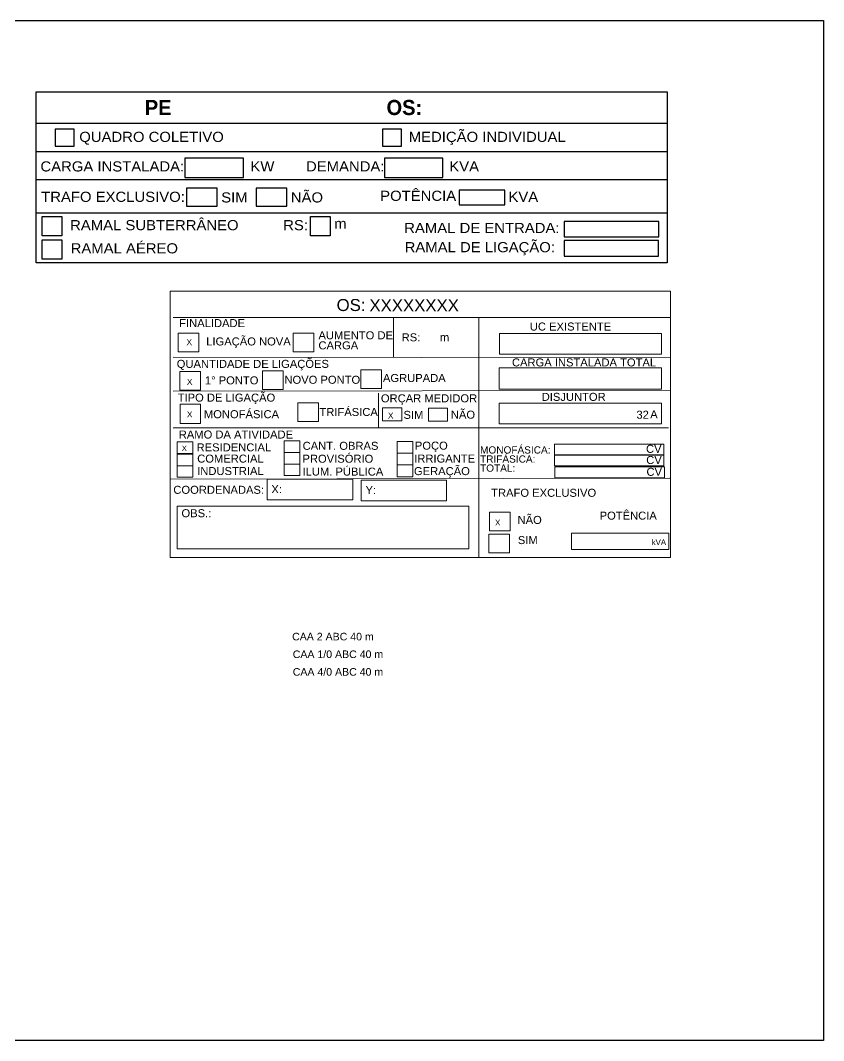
# Paper-space layout 'POSTES E EQUIPAMENTOS' of a CAD drawing. Extents: x -36 to 655, y -34 to 219.
# Drawn here: x 495.5 to 654.8, y 16.8 to 219.1 of the extents above; entities that cross this region are included whole.
import ezdxf
from ezdxf.enums import TextEntityAlignment as Align

# ---------------------------------------------------------------- set-up
doc = ezdxf.new("R2010")
doc.units = 0
doc.header["$MEASUREMENT"] = 0
doc.layers.get('0').update_dxf_attribs({"linetype": 'CONTINUOUS'})
for name, color, linetype in [('01_LV', 1, 'CONTINUOUS'), ('01_RETENS', 7, 'CONTINUOUS'), ('01_RETENS_LV', 7, 'CONTINUOUS'), ('FORMATO', 7, 'CONTINUOUS'), ('Textos', 7, 'CONTINUOUS')]:
    doc.layers.add(name, color=color, linetype=linetype)
doc.styles.get("Standard").update_dxf_attribs({"font": 'arial.ttf'})
doc.styles.add('textstyle3', font='arial.ttf')

# ---------------------------------------------------------------- blocks, each defined once
blk = doc.blocks.new('QUADRO_LIGACAO_NOVA')
at = {"color": 7, "linetype": 'Continuous', "true_color": 0xffffff}
blk.add_wipeout([(0, 52.81), (99.21, 52.81), (99.21, 0), (0, 0)], dxfattribs=at)
at = {"color": 7, "lineweight": 20, "flags": 128}
for points in [[(0, 0), (0, 52.81), (99.21, 52.81), (99.21, 0), (0, 0)], [(0.6, 47.61), (99.11, 47.61)], [(44.31, 47.61), (44.31, 39.7)], [(61.21, 47.61), (61.21, 0.1)], [(1.6, 40.81), (1.6, 44.51), (5.7, 44.51), (5.7, 40.81), (1.6, 40.81)], [(24.4, 40.81), (24.4, 44.51), (28.5, 44.51), (28.5, 40.81), (24.4, 40.81)], [(65.31, 40.31), (65.31, 44.41), (97.41, 44.41), (97.41, 40.31), (65.31, 40.31)], [(0.6, 39.7), (99.21, 39.6)], [(1.9, 33.2), (1.9, 36.9), (6, 36.9), (6, 33.2), (1.9, 33.2)], [(18.3, 33.3), (18.3, 37), (22.4, 37), (22.4, 33.3), (18.3, 33.3)], [(37.8, 33.5), (37.8, 37.2), (41.91, 37.2), (41.91, 33.5), (37.8, 33.5)], [(65.21, 33.4), (65.21, 37.6), (97.41, 37.6), (97.41, 33.4), (65.21, 33.4)], [(0.6, 33), (99.31, 33.1)], [(41.31, 32.6), (41.31, 25.7)], [(2, 26.6), (2, 30.4), (6, 30.4), (6, 26.6), (2, 26.6)], [(25.29, 26.99), (25.29, 30.69), (29.39, 30.69), (29.39, 26.99), (25.29, 26.99)], [(65.21, 26.5), (65.21, 30.6), (97.41, 30.6), (97.41, 26.5), (65.21, 26.5)], [(42.11, 27.1), (42.11, 29.7), (45.91, 29.7), (45.91, 27.1), (42.11, 27.1)], [(51.21, 27), (51.21, 29.6), (55.01, 29.6), (55.01, 27), (51.21, 27)], [(98.81, 25.7), (0.6, 25.7)], [(1.4, 20.5), (1.4, 22.9), (4.5, 22.9), (4.5, 20.5), (1.4, 20.5)], [(22.6, 20.8), (22.6, 23.1), (25.7, 23.1), (25.7, 20.8), (22.6, 20.8)], [(45.01, 20.7), (45.01, 23), (48.11, 23), (48.11, 20.7), (45.01, 20.7)], [(76.2, 20.36), (76.2, 22.46), (97.9, 22.46), (97.9, 20.36), (76.2, 20.36)], [(1.4, 18.2), (1.4, 20.6), (4.5, 20.6), (4.5, 18.2), (1.4, 18.2)], [(22.62, 18.53), (22.62, 20.83), (25.72, 20.83), (25.72, 18.53), (22.62, 18.53)], [(45.01, 18.4), (45.01, 20.7), (48.11, 20.7), (48.11, 18.4), (45.01, 18.4)], [(76.2, 18.16), (76.2, 20.26), (97.9, 20.26), (97.9, 18.16), (76.2, 18.16)], [(22.62, 16.23), (22.62, 18.53), (25.72, 18.53), (25.72, 16.23), (22.62, 16.23)], [(45.01, 16), (45.01, 18.4), (48.11, 18.4), (48.11, 16), (45.01, 16)], [(1.4, 15.9), (1.4, 18.2), (4.5, 18.2), (4.5, 15.9), (1.4, 15.9)], [(76.3, 15.76), (76.3, 17.96), (98, 17.96), (98, 15.76), (76.3, 15.76)], [(99.11, 15.7), (0, 15.5)], [(19.2, 11.4), (19.2, 15.5), (36.2, 15.5), (36.2, 11.4), (19.2, 11.4)], [(37.9, 11.2), (37.9, 15.3), (54.81, 15.3), (54.81, 11.2), (37.9, 11.2)], [(1.4, 1.7), (1.4, 10.2), (59.21, 10.2), (59.21, 1.7), (1.4, 1.7)], [(63.31, 5.3), (63.31, 9), (67.41, 9), (67.41, 5.3), (63.31, 5.3)], [(63.21, 0.9), (63.21, 4.6), (67.31, 4.6), (67.31, 0.9), (63.21, 0.9)], [(79.6, 1.6), (79.6, 4.8), (98.91, 4.8), (98.91, 1.6), (79.6, 1.6)]]:
    blk.add_lwpolyline(points, dxfattribs=at)
at = {"color": 7, "style": 'textstyle3'}
for s, height, p in [('OS:', 2.381, (33, 48.88)), ('FINALIDADE', 1.587, (1.78, 45.69)), ('UC EXISTENTE ', 1.5875, (71.32, 45.01)), ('AUMENTO DE ', 1.5875, (29.4, 43.27)), ('LIGAÇÃO NOVA', 1.5875, (7.14, 42.05)), ('CARGA ', 1.587, (29.4, 41.27)), ('RS:', 1.587, (45.9, 42.87)), ('m', 1.59, (53.49, 42.88)), ('QUANTIDADE DE LIGAÇÕES', 1.5875, (1.29, 37.6)), ('CARGA INSTALADA TOTAL', 1.5875, (67.78, 37.89)), ('1° PONTO', 1.587, (6.88, 34.33)), ('NOVO PONTO', 1.587, (22.65, 34.45)), ('AGRUPADA ', 1.587, (42.19, 34.8)), ('TIPO DE LIGAÇÃO', 1.5875, (1.48, 30.91)), ('ORÇAR MEDIDOR', 1.5875, (41.78, 30.77)), ('DISJUNTOR ', 1.587, (73.68, 31.06)), ('MONOFÁSICA', 1.587, (6.68, 27.62)), ('TRIFÁSICA', 1.587, (29.6, 28.06)), ('SIM ', 1.587, (46.27, 27.49)), ('NÃO', 1.587, (55.66, 27.53)), ('A', 1.59, (95.2, 27.59)), ('RAMO DA ATIVIDADE', 1.5875, (1.69, 23.59)), ('RESIDENCIAL', 1.5875, (5.23, 21.04)), ('CANT. OBRAS', 1.5875, (26.26, 21.35)), ('POÇO', 1.587, (48.52, 21.38)), ('MONOFÁSICA:', 1.4287, (61.45, 20.61)), ('CV', 1.587, (94.37, 20.75)), ('COMERCIAL ', 1.587, (5.35, 18.81)), ('PROVISÓRIO ', 1.5875, (26.23, 18.79)), ('IRRIGANTE', 1.587, (48.39, 18.82)), ('TRIFÁSICA: ', 1.4287, (61.45, 18.81)), ('ILUM. PÚBLICA', 1.5875, (26.24, 16.23)), ('GERAÇÃO', 1.587, (48.34, 16.33)), ('TOTAL: ', 1.429, (61.45, 17.01)), ('CV', 1.587, (94.41, 18.53)), ('INDUSTRIAL ', 1.5875, (5.35, 16.35)), ('CV', 1.587, (94.46, 16.19)), ('COORDENADAS: ', 1.5875, (0.62, 12.62)), ('X: ', 1.587, (20.06, 12.75)), ('Y: ', 1.587, (38.74, 12.58)), ('TRAFO EXCLUSIVO', 1.5875, (63.66, 12.03)), ('OBS.:', 1.587, (2.23, 7.98)), ('NÃO', 1.587, (68.89, 6.65)), ('POTÊNCIA ', 1.587, (85.17, 7.5)), ('SIM', 1.587, (68.95, 2.65))]:
    blk.add_text(s, height=height, dxfattribs=at).set_placement(p)
at = {"color": 7, "linetype": 'Continuous', "ltscale": 5}
for tag, p, height in [('OS', (39.51, 48.81), 2.38), ('C_LN', (3.22, 42.1), 1.19), ('C_AC', (25.64, 41.84), 1.62), ('RS', (50.11, 42.91), 1.59), ('C_1P', (3.3, 34.22), 1.19), ('C_NP', (19.77, 34.27), 1.19), ('C_AG', (39.05, 34.51), 1.19), ('C_MO', (3.3, 27.78), 1.19), ('C_TR', (26.62, 27.92), 1.19), ('C_OMS', (43.17, 27.54), 1.19), ('C_OMN', (52.55, 27.54), 1.19), ('C_CO', (23.52, 21.32), 1.11), ('C_RE', (2.28, 21.09), 1.11), ('C_PR', (23.57, 19.19), 1.11), ('C_PO', (45.9, 21.12), 1.11), ('C_CM', (2.32, 18.73), 1.11), ('C_IR', (45.83, 19.02), 1.11), ('C_IN', (2.34, 16.69), 1.11), ('C_IL', (23.64, 16.87), 1.11), ('C_GE', (45.82, 16.67), 1.11), ('CX', (22.4, 12.74), 1.59), ('CY', (41.19, 12.52), 1.59), ('OBS', (8.98, 7.85), 1.59), ('C_TEN', (64.43, 6.37), 1.11), ('C_TES', (64.51, 2.25), 1.11)]:
    blk.add_attdef(tag, p, '', height=height, dxfattribs=at)
for tag, height, p in [('UC_EX', 1.59, (96.71, 41.49)), ('CARGA', 1.59, (96.31, 34.52)), ('DISJ', 1.59, (94.93, 27.52)), ('MONO_CV', 1.59, (94.3, 20.67)), ('TRIF_CV', 1.59, (94.3, 18.51)), ('TOT_CV', 1.59, (94.27, 16.17)), ('POTENCIA', 1.3, (98.34, 2.47))]:
    blk.add_attdef(tag, text='', height=height, dxfattribs=at).set_placement(p, align=Align.RIGHT)
blk = doc.blocks.new('QUADRO_MEDICAO')
at = {"color": 7, "linetype": 'Continuous', "ltscale": 5, "true_color": 0xffffff}
blk.add_wipeout([(0, 33.9), (125.19, 33.9), (125.19, 0), (0, 0)], dxfattribs=at)
at = {"color": 0}
for p, q in [((0, 27.66), (125.19, 27.66)), ((125.19, 22), (0, 22)), ((0, 16.53), (125.19, 16.53)), ((0, 9.89), (125.19, 9.89))]:
    blk.add_line(p, q, dxfattribs=at)
blk.add_lwpolyline([(0, 33.9), (125.19, 33.9), (125.19, 0), (0, 0)], close=True, dxfattribs=at)
at = {"layer": 'Textos'}
for points in [[(7.56, 26.51), (3.77, 26.51), (3.77, 23.13), (7.56, 23.13)], [(72.46, 26.51), (68.68, 26.51), (68.68, 23.13), (72.46, 23.13)], [(80.68, 20.74), (69.08, 20.74), (69.08, 16.9), (80.68, 16.9)], [(35.93, 14.75), (29.83, 14.75), (29.83, 11.22), (35.93, 11.22)], [(49.74, 14.75), (43.64, 14.75), (43.64, 11.22), (49.74, 11.22)], [(92.94, 14.39), (83.92, 14.39), (83.92, 11.44), (92.94, 11.44)], [(1.2, 9.13), (5.1, 9.13), (5.1, 5.3), (1.2, 5.3)], [(54.44, 9.13), (58.34, 9.13), (58.34, 5.3), (54.44, 5.3)], [(1.2, 4.54), (5.1, 4.54), (5.1, 0.7), (1.2, 0.7)]]:
    blk.add_lwpolyline(points, close=True, dxfattribs=at)
at = {"layer": 'Textos', "color": 7}
for points in [[(41.1, 20.74), (29.5, 20.74), (29.5, 16.9), (41.1, 16.9)], [(123.52, 8.16), (104.74, 8.16), (104.74, 5.1), (123.52, 5.1)], [(123.45, 4.37), (104.74, 4.37), (104.74, 1.3), (123.45, 1.3)]]:
    blk.add_lwpolyline(points, close=True, dxfattribs=at)
at = {"color": 1, "linetype": 'Continuous', "ltscale": 5}
for tag, p, height in [('PE', (27.69, 29.23), 3), ('OS', (76.9, 29.03), 3), ('CHK_QC', (4.38, 23.96), 2.05), ('CHK_MI', (69.39, 23.88), 2.05), ('CARGA', (30.27, 17.99), 2.01), ('DEMANDA', (70.11, 17.85), 2.01), ('CHK_TES', (31.18, 11.86), 2.05), ('CHK_TEN', (45.15, 12), 2.05), ('POTENCIA', (84.39, 12.1), 2.01), ('CHK_RS', (1.94, 6.15), 2.05), ('RS_M', (54.83, 6.28), 2.01), ('R_ENT', (105.35, 5.53), 1.9), ('CHK_RA', (1.94, 1.87), 2.05), ('R_LIG', (105.35, 1.95), 1.9)]:
    blk.add_attdef(tag, p, '', height=height, dxfattribs=at)
at = {"layer": 'FORMATO', "color": 0, "char_height": 3, "attachment_point": 1}
for s, insert, width in [('{\\fArial|b1|i0|c0|p34;\\C1;\\W0.95;PE}', (21.56, 32.28), 26.9016), ('{\\fArial|b1|i0|c0|p34;\\C1;\\W0.95;OS:}', (69.5, 32.28), 34.6457)]:
    blk.add_mtext(s, dxfattribs=dict(at, insert=insert, width=width))
at = {"layer": 'FORMATO', "color": 1, "char_height": 2.01, "attachment_point": 1}
for s, insert, width in [('{\\W1.05;MEDIÇÃO INDIVIDUAL}', (73.91, 25.96), 31.9991), ('{\\W1.05;QUADRO COLETIVO}', (8.56, 25.96), 29.3006), ('{\\W1.05;CARGA INSTALADA: }', (0.86, 20.1), 46.7869), ('{\\W1.05;KW}', (42.51, 20.1), 5.3925), ('{\\W1.05;DEMANDA: }', (53.53, 20.1), 27.3456), ('{\\W1.05;KVA}', (81.95, 20.1), 5.3925), ('{\\W1.05;NÃO}', (50.52, 13.95), 5.3925), ('{\\W1.05;POTÊNCIA  }', (68.24, 14.27), 24.0043), ('{\\W1.05;TRAFO EXCLUSIVO:}', (1, 14.07), 28.6952), ('{\\W1.05;SIM}', (36.71, 13.95), 5.3925), ('{\\W1.05;KVA}', (93.68, 14.07), 5.4562), ('{\\W1.05;RAMAL SUBTERRÂNEO}', (6.74, 8.45), 33.5143), ('{\\W1.05;RS:       }', (49.01, 8.45), 4.88), ('{\\W1.05;m}', (59.12, 8.75), 5.3925), ('{\\W1.05;RAMAL DE ENTRADA:}', (73.01, 7.89), 30.3302), ('{\\W1.05; RAMAL AÉREO}', (6.03, 3.85), 22.5398), ('{\\W1.05;RAMAL DE LIGAÇÃO:}', (73.09, 4.08), 30.3302)]:
    blk.add_mtext(s, dxfattribs=dict(at, insert=insert, width=width))

psp = doc.layouts.new('POSTES E EQUIPAMENTOS')

# ---------------------------------------------------------------- block references
at = {"linetype": 'Continuous', "ltscale": 5}
psp.add_blockref('QUADRO_MEDICAO', (498.65, 171.07), dxfattribs=at)
ref = psp.add_blockref('QUADRO_LIGACAO_NOVA', (525.25, 112.6), dxfattribs=at)
ref.add_attrib('OS', 'XXXXXXXX', (564.76, 161.41), dxfattribs={"color": 7, "linetype": 'Continuous', "ltscale": 5, "height": 2.381})
ref.add_attrib('C_LN', 'X', (528.47, 154.7), dxfattribs={"color": 7, "linetype": 'Continuous', "ltscale": 5, "height": 1.19})
ref.add_attrib('C_1P', 'X', (528.55, 146.82), dxfattribs={"color": 7, "linetype": 'Continuous', "ltscale": 5, "height": 1.19})
ref.add_attrib('C_MO', 'X', (528.55, 140.38), dxfattribs={"color": 7, "linetype": 'Continuous', "ltscale": 5, "height": 1.19})
ref.add_attrib('C_OMS', 'X', (568.42, 140.14), dxfattribs={"color": 7, "linetype": 'Continuous', "ltscale": 5, "height": 1.19})
ref.add_attrib('DISJ', '32', dxfattribs={"color": 7, "linetype": 'Continuous', "ltscale": 5, "height": 1.587}).set_placement((620.18, 140.12), align=Align.RIGHT)
ref.add_attrib('C_TEN', 'X', (589.68, 118.97), dxfattribs={"color": 7, "linetype": 'Continuous', "ltscale": 5, "height": 1.11})
ref.add_attrib('POTENCIA', 'kVA', dxfattribs={"color": 7, "linetype": 'Continuous', "ltscale": 5, "height": 1.11}).set_placement((623.59, 115.07), align=Align.RIGHT)
ref.add_attrib('C_RE', 'X', (527.53, 133.69), dxfattribs={"color": 7, "linetype": 'Continuous', "ltscale": 5, "height": 1.11})

# ---------------------------------------------------------------- texts
at = {"layer": '01_LV', "color": 7}
psp.add_text('CAA 4/0 ABC 40 m', height=1.5, dxfattribs=at).set_placement((558.52, 89.9), align=Align.MIDDLE_CENTER)
at = {"layer": '01_RETENS', "color": 7}
psp.add_text('CAA 2 ABC 40 m', height=1.5, dxfattribs=at).set_placement((557.52, 96.9), align=Align.MIDDLE_CENTER)
at = {"layer": '01_RETENS_LV', "color": 7}
psp.add_text('CAA 1/0 ABC 40 m', height=1.5, dxfattribs=at).set_placement((558.52, 93.4), align=Align.MIDDLE_CENTER)

# ---------------------------------------------------------------- next in the draw order: linework, layer by layer
at = {"linetype": 'Continuous'}
psp.add_lwpolyline([(343.65, 219.13), (654.84, 219.13), (654.84, 16.76), (343.65, 16.76)], close=True, dxfattribs=at)

doc.saveas('drawing.dxf')
